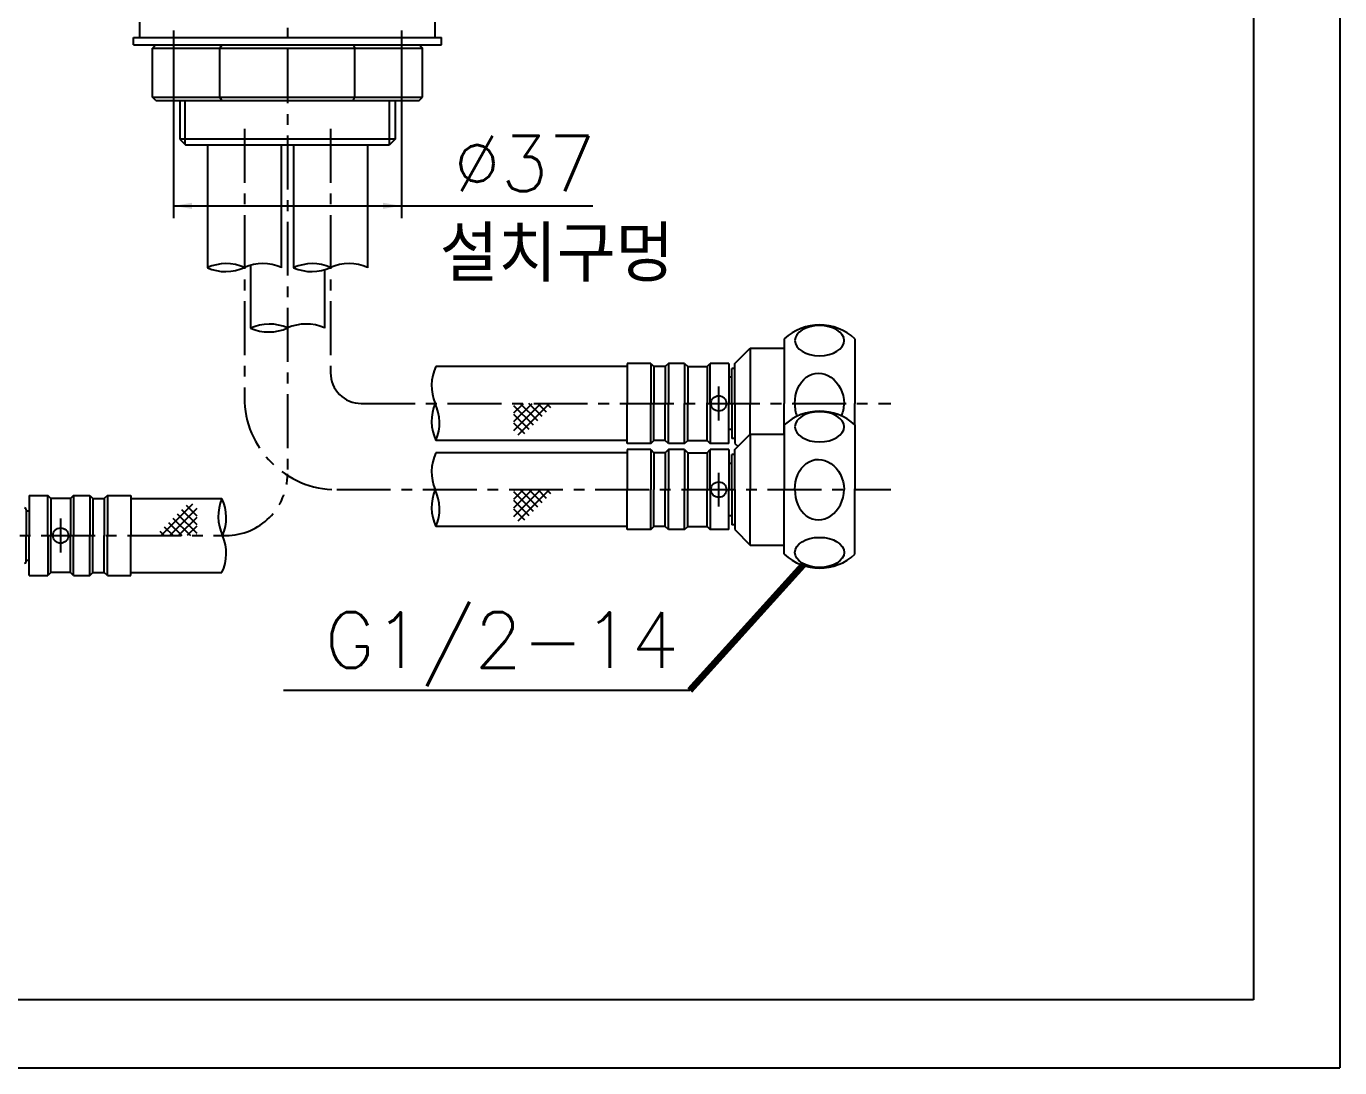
# Model space of a CAD drawing. Extents: x 8952 to 9546, y 9173 to 10013.
# Drawn here: x 9332.4 to 9545.8, y 9173.4 to 9342.6 of the extents above; entities that cross this region are included whole.
import ezdxf
from ezdxf.enums import TextEntityAlignment as Align

# ---------------------------------------------------------------- set-up
doc = ezdxf.new("R2010")
doc.units = 0
doc.header["$LTSCALE"] = 7
doc.header["$MEASUREMENT"] = 0
doc.linetypes.add('CENTER', pattern=[2, 1.25, -0.25, 0.25, -0.25])
doc.layers.get('0').update_dxf_attribs({"color": 2, "linetype": 'CONTINUOUS'})
for name, color, linetype in [('CL', 1, 'CENTER'), ('D', 2, 'CONTINUOUS'), ('DWG', 7, 'CONTINUOUS')]:
    doc.layers.add(name, color=color, linetype=linetype)
doc.styles.add('GHS', font='ROMANS', dxfattribs={"bigfont": 'GHS'})
doc.dimstyles.new('STANDARD$7', dxfattribs={"dimtxt": 3.5, "dimasz": 3, "dimexe": 1, "dimexo": 0.0625, "dimgap": 1, "dimtad": 1, "dimdec": 4, "dimzin": 0, "dimdsep": 46, "dimtxsty": 'GHS', "dimcen": 1, "dimclrt": 2, "dimadec": 0, "dimazin": 0, "dimtfac": 1, "dimtdec": 4, "dimtofl": 0, "dimtmove": 0, "dimatfit": 3, "dimfxl": 0, "dimtolj": 1, "dimtzin": 0, "dimarcsym": 0})

msp = doc.modelspace()

# ---------------------------------------------------------------- linework, layer by layer
for p in [(9545.79, 9593.39), (8951.79, 9173.39)]:
    msp.add_line(p, (9545.79, 9173.39))
at = {"color": 4}
for p, q in [((9531.79, 9559.39), (9531.79, 9184.39)), ((9531.79, 9184.39), (8982.79, 9184.39))]:
    msp.add_line(p, q, dxfattribs=at)
at = {"color": 7, "linetype": 'Continuous'}
for p, q in [((9350.83, 9340.74), (9350.83, 9343.24)), ((9398.83, 9340.74), (9398.83, 9343.24)), ((9349.83, 9340.74), (9399.83, 9340.74)), ((9349.83, 9339.54), (9349.83, 9340.74)), ((9399.83, 9339.54), (9399.83, 9340.74)), ((9349.83, 9339.54), (9399.83, 9339.54)), ((9353.47, 9339.54), (9352.9, 9339.04)), ((9352.9, 9339.04), (9396.77, 9339.04)), ((9352.9, 9331.04), (9352.9, 9339.04)), ((9364.15, 9339.54), (9363.86, 9339.04)), ((9363.86, 9331.04), (9363.86, 9339.04)), ((9385.52, 9339.54), (9385.8, 9339.04)), ((9385.8, 9331.04), (9385.8, 9339.04)), ((9396.2, 9339.54), (9396.77, 9339.04)), ((9396.77, 9331.04), (9396.77, 9339.04)), ((9352.9, 9331.04), (9396.77, 9331.04)), ((9353.47, 9330.54), (9352.9, 9331.04)), ((9353.47, 9330.54), (9396.2, 9330.54)), ((9357.33, 9330.54), (9357.33, 9324.24)), ((9364.15, 9330.54), (9363.86, 9331.04)), ((9385.52, 9330.54), (9385.8, 9331.04)), ((9392.33, 9330.54), (9392.33, 9324.24)), ((9396.2, 9330.54), (9396.77, 9331.04)), ((9392.33, 9324.24), (9357.33, 9324.24)), ((9357.33, 9324.24), (9358.33, 9323.24)), ((9391.33, 9323.24), (9358.33, 9323.24)), ((9392.33, 9324.24), (9391.33, 9323.24))]:
    msp.add_line(p, q, dxfattribs=at)
at = {"color": 2}
for p, q in [((9411.62, 9276.93), (9415.99, 9281.3)), ((9411.62, 9279.76), (9413.16, 9281.3)), ((9411.62, 9281.17), (9411.75, 9281.3)), ((9411.62, 9278.35), (9414.58, 9281.3)), ((9414.79, 9277.76), (9411.62, 9280.92)), ((9412.33, 9276.22), (9417.41, 9281.3)), ((9415.49, 9278.46), (9412.66, 9281.3)), ((9416.2, 9279.17), (9414.07, 9281.3)), ((9416.91, 9279.88), (9415.48, 9281.3)), ((9417.62, 9280.59), (9416.9, 9281.3)), ((9414.08, 9277.05), (9411.62, 9279.51)), ((9413.37, 9276.34), (9411.62, 9278.1)), ((9411.62, 9262.93), (9415.99, 9267.3)), ((9411.62, 9265.76), (9413.16, 9267.3)), ((9411.62, 9267.17), (9411.75, 9267.3)), ((9411.62, 9264.35), (9414.58, 9267.3)), ((9414.79, 9263.76), (9411.62, 9266.92)), ((9412.33, 9262.22), (9417.41, 9267.3)), ((9415.49, 9264.46), (9412.66, 9267.3)), ((9416.2, 9265.17), (9414.07, 9267.3)), ((9416.91, 9265.88), (9415.48, 9267.3)), ((9417.62, 9266.59), (9416.9, 9267.3)), ((9359.39, 9264.92), (9354.32, 9259.84)), ((9360.1, 9264.21), (9355.73, 9259.84)), ((9357.64, 9264.09), (9360.1, 9261.63)), ((9358.35, 9264.8), (9360.1, 9263.04)), ((9414.08, 9263.05), (9411.62, 9265.51)), ((9413.37, 9262.34), (9411.62, 9264.1)), ((9355.52, 9261.97), (9357.65, 9259.84)), ((9356.23, 9262.68), (9359.06, 9259.84)), ((9356.93, 9263.38), (9360.1, 9260.22)), ((9360.1, 9262.79), (9357.14, 9259.84)), ((9360.1, 9261.38), (9358.56, 9259.84)), ((9354.11, 9260.55), (9354.82, 9259.84)), ((9354.81, 9261.26), (9356.24, 9259.84)), ((9360.1, 9259.97), (9359.97, 9259.84))]:
    msp.add_line(p, q, dxfattribs=at)
at = {"color": 2, "linetype": 'Continuous'}
for centre, radius, start, end in [((9370.86, 9296.53), 7.48, 66.5742, 113.8437), ((9384.86, 9296.53), 7.48, 66.5742, 113.8437), ((9364.86, 9296.64), 7.37, 66.1725, 114.2454), ((9364.81, 9310.09), 7.37, 246.1725, 294.2454), ((9378.86, 9296.64), 7.37, 66.1725, 114.2454), ((9378.81, 9310.09), 7.37, 246.1725, 294.2454), ((9371.86, 9286.82), 7.37, 66.1725, 114.2454), ((9371.81, 9300.28), 7.37, 246.1725, 294.2454), ((9377.86, 9286.72), 7.48, 66.5742, 113.8437), ((9405.62, 9284.16), 7.37, 154.7924, 202.8559), ((9405.62, 9278.44), 7.37, 157.1441, 205.2076), ((9392.16, 9278.16), 7.37, 337.1441, 25.2076), ((9405.62, 9270.16), 7.37, 154.7924, 202.8559), ((9370.96, 9262.98), 7.37, 157.1441, 205.2076), ((9357.51, 9262.7), 7.37, 337.1441, 25.2076), ((9405.62, 9264.44), 7.37, 157.1441, 205.2076), ((9392.16, 9264.16), 7.37, 337.1441, 25.2076), ((9357.51, 9256.98), 7.37, 334.7924, 22.8559)]:
    msp.add_arc(centre, radius, start, end, dxfattribs=at)
at = {"layer": 'CL'}
for p, q in [((9374.83, 9450.81), (9374.83, 9269.84)), ((9367.83, 9325.91), (9367.83, 9282.3)), ((9381.83, 9325.91), (9381.83, 9286.3)), ((9444.89, 9278.55), (9444.89, 9284.05)), ((9386.83, 9281.3), (9472.85, 9281.3)), ((9444.89, 9264.55), (9444.89, 9270.05)), ((9382.83, 9267.3), (9472.85, 9267.3)), ((9337.98, 9262.59), (9337.98, 9257.09)), ((9264.83, 9259.84), (9364.83, 9259.84))]:
    msp.add_line(p, q, dxfattribs=at)
for centre, radius, start, end in [((9386.83, 9286.3), 5, 180, 270), ((9382.83, 9282.3), 15, 180, 270), ((9364.83, 9269.84), 10, 270, 0)]:
    msp.add_arc(centre, radius, start, end, dxfattribs=at)
at = {"layer": 'D'}
for p, q in [((9356.33, 9341.91), (9356.33, 9311.4)), ((9393.33, 9341.91), (9393.33, 9311.4)), ((9358.23, 9323.34), (9358.23, 9330.54)), ((9391.43, 9323.34), (9391.43, 9330.54)), ((9356.24, 9313.4), (9424.43, 9313.4)), ((9440.18, 9234.67), (9374.2, 9234.67))]:
    msp.add_line(p, q, dxfattribs=at)
for points in [[(9359.33, 9313.9), (9359.33, 9312.9), (9356.33, 9313.4)], [(9390.33, 9313.9), (9390.33, 9312.9), (9393.33, 9313.4)]]:
    msp.add_solid(points, dxfattribs=at)
at = {"layer": 'DWG'}
for p, q in [((9361.83, 9323.24), (9361.83, 9303.35)), ((9373.83, 9323.24), (9373.83, 9303.35)), ((9375.83, 9323.24), (9375.83, 9303.35)), ((9387.83, 9323.24), (9387.83, 9303.35)), ((9387.83, 9323.24), (9387.83, 9303.35)), ((9368.83, 9303.73), (9368.83, 9293.54)), ((9380.83, 9303.01), (9380.83, 9293.54)), ((9380.83, 9303.01), (9380.83, 9293.54)), ((9455.53, 9291.8), (9455.53, 9281.3)), ((9467.03, 9291.8), (9467.03, 9281.3)), ((9447.53, 9287.8), (9450.03, 9290.3)), ((9450.03, 9290.3), (9455.53, 9290.3)), ((9450.03, 9290.3), (9450.03, 9281.3)), ((9430.03, 9287.3), (9398.95, 9287.3)), ((9433.86, 9287.8), (9430.03, 9287.8)), ((9430.03, 9287.8), (9430.03, 9281.3)), ((9433.86, 9287.8), (9434.36, 9287.3)), ((9433.86, 9287.8), (9433.86, 9281.3)), ((9436.21, 9287.3), (9434.36, 9287.3)), ((9434.36, 9287.3), (9434.36, 9281.3)), ((9436.71, 9287.8), (9436.21, 9287.3)), ((9436.21, 9287.3), (9436.21, 9281.3)), ((9439.36, 9287.8), (9436.71, 9287.8)), ((9436.71, 9287.8), (9436.71, 9281.3)), ((9439.36, 9287.8), (9439.86, 9287.3)), ((9439.36, 9287.8), (9439.36, 9281.3)), ((9439.86, 9287.3), (9443.03, 9287.3)), ((9439.86, 9287.3), (9439.86, 9281.3)), ((9443.03, 9287.3), (9443.53, 9287.8)), ((9443.03, 9287.3), (9443.03, 9281.3)), ((9446.53, 9287.8), (9443.53, 9287.8)), ((9443.53, 9281.3), (9443.53, 9287.8)), ((9446.53, 9287.8), (9446.53, 9281.3)), ((9447.03, 9281.3), (9447.03, 9287)), ((9447.53, 9287), (9447.03, 9287)), ((9447.03, 9285.55), (9447.03, 9287)), ((9447.53, 9281.3), (9447.53, 9287.8)), ((9447.53, 9281.3), (9447.53, 9287.8)), ((9447.03, 9285.55), (9446.53, 9285.55)), ((9430.03, 9274.8), (9430.03, 9281.3)), ((9433.86, 9274.8), (9433.86, 9281.3)), ((9434.36, 9275.3), (9434.36, 9281.3)), ((9436.21, 9275.3), (9436.21, 9281.3)), ((9436.71, 9274.8), (9436.71, 9281.3)), ((9439.36, 9274.8), (9439.36, 9281.3)), ((9439.86, 9275.3), (9439.86, 9281.3)), ((9443.03, 9275.3), (9443.03, 9281.3)), ((9443.53, 9281.3), (9443.53, 9274.8)), ((9446.53, 9274.8), (9446.53, 9281.3)), ((9447.03, 9281.3), (9447.03, 9275.6)), ((9447.53, 9281.3), (9447.53, 9274.8)), ((9447.53, 9281.3), (9447.53, 9274.8)), ((9450.03, 9276.3), (9450.03, 9281.3)), ((9455.53, 9276.3), (9455.53, 9281.3)), ((9467.03, 9277.8), (9467.03, 9281.3)), ((9447.03, 9277.05), (9446.53, 9277.05)), ((9447.03, 9277.05), (9447.03, 9275.6)), ((9447.53, 9273.8), (9450.03, 9276.3)), ((9450.03, 9276.3), (9450.03, 9267.3)), ((9450.03, 9276.3), (9455.53, 9276.3)), ((9455.53, 9277.8), (9455.53, 9267.3)), ((9467.03, 9277.8), (9467.03, 9267.3)), ((9430.03, 9275.3), (9398.95, 9275.3)), ((9433.86, 9274.8), (9430.03, 9274.8)), ((9433.86, 9274.8), (9434.36, 9275.3)), ((9436.21, 9275.3), (9434.36, 9275.3)), ((9436.71, 9274.8), (9436.21, 9275.3)), ((9439.36, 9274.8), (9436.71, 9274.8)), ((9439.36, 9274.8), (9439.86, 9275.3)), ((9439.86, 9275.3), (9443.03, 9275.3)), ((9443.03, 9275.3), (9443.53, 9274.8)), ((9446.53, 9274.8), (9443.53, 9274.8)), ((9447.53, 9275.6), (9447.03, 9275.6)), ((9447.53, 9274.8), (9448.03, 9274.3)), ((9430.03, 9273.3), (9398.95, 9273.3)), ((9433.86, 9273.8), (9430.03, 9273.8)), ((9430.03, 9273.8), (9430.03, 9267.3)), ((9433.86, 9273.8), (9434.36, 9273.3)), ((9433.86, 9273.8), (9433.86, 9267.3)), ((9436.21, 9273.3), (9434.36, 9273.3)), ((9434.36, 9273.3), (9434.36, 9267.3)), ((9436.71, 9273.8), (9436.21, 9273.3)), ((9436.21, 9273.3), (9436.21, 9267.3)), ((9439.36, 9273.8), (9436.71, 9273.8)), ((9436.71, 9273.8), (9436.71, 9267.3)), ((9439.36, 9273.8), (9439.86, 9273.3)), ((9439.36, 9273.8), (9439.36, 9267.3)), ((9439.86, 9273.3), (9443.03, 9273.3)), ((9439.86, 9273.3), (9439.86, 9267.3)), ((9443.03, 9273.3), (9443.53, 9273.8)), ((9443.03, 9273.3), (9443.03, 9267.3)), ((9446.53, 9273.8), (9443.53, 9273.8)), ((9443.53, 9267.3), (9443.53, 9273.8)), ((9446.53, 9273.8), (9446.53, 9267.3)), ((9447.03, 9267.3), (9447.03, 9273)), ((9447.53, 9273), (9447.03, 9273)), ((9447.03, 9271.55), (9447.03, 9273)), ((9447.53, 9267.3), (9447.53, 9273.8)), ((9447.53, 9267.3), (9447.53, 9273.8)), ((9447.03, 9271.55), (9446.53, 9271.55)), ((9332.89, 9266.34), (9332.89, 9259.84)), ((9332.89, 9266.34), (9335.89, 9266.34)), ((9335.89, 9259.84), (9335.89, 9266.34)), ((9336.39, 9265.84), (9335.89, 9266.34)), ((9336.39, 9265.84), (9336.39, 9259.84)), ((9339.57, 9265.84), (9336.39, 9265.84)), ((9340.07, 9266.34), (9339.57, 9265.84)), ((9339.57, 9265.84), (9339.57, 9259.84)), ((9340.07, 9266.34), (9342.72, 9266.34)), ((9340.07, 9266.34), (9340.07, 9259.84)), ((9342.72, 9266.34), (9342.72, 9259.84)), ((9342.72, 9266.34), (9343.22, 9265.84)), ((9343.22, 9265.84), (9343.22, 9259.84)), ((9343.22, 9265.84), (9345.07, 9265.84)), ((9345.57, 9266.34), (9345.07, 9265.84)), ((9345.07, 9265.84), (9345.07, 9259.84)), ((9345.57, 9266.34), (9345.57, 9259.84)), ((9345.57, 9266.34), (9349.39, 9266.34)), ((9349.39, 9266.34), (9349.39, 9259.84)), ((9349.39, 9265.84), (9364.17, 9265.84)), ((9430.03, 9260.8), (9430.03, 9267.3)), ((9433.86, 9260.8), (9433.86, 9267.3)), ((9434.36, 9261.3), (9434.36, 9267.3)), ((9436.21, 9261.3), (9436.21, 9267.3)), ((9436.71, 9260.8), (9436.71, 9267.3)), ((9439.36, 9260.8), (9439.36, 9267.3)), ((9439.86, 9261.3), (9439.86, 9267.3)), ((9443.03, 9261.3), (9443.03, 9267.3)), ((9443.53, 9267.3), (9443.53, 9260.8)), ((9446.53, 9260.8), (9446.53, 9267.3)), ((9447.03, 9267.3), (9447.03, 9261.6)), ((9447.53, 9267.3), (9447.53, 9260.8)), ((9447.53, 9267.3), (9447.53, 9260.8)), ((9450.03, 9258.3), (9450.03, 9267.3)), ((9455.53, 9256.8), (9455.53, 9267.3)), ((9467.03, 9256.8), (9467.03, 9267.3)), ((9332.39, 9264.04), (9332.39, 9259.84)), ((9332.39, 9263.84), (9332.89, 9263.84)), ((9447.03, 9263.05), (9446.53, 9263.05)), ((9447.03, 9263.05), (9447.03, 9261.6)), ((9447.53, 9261.6), (9447.03, 9261.6)), ((9332.39, 9255.64), (9332.39, 9259.84)), ((9332.89, 9253.34), (9332.89, 9259.84)), ((9335.89, 9259.84), (9335.89, 9253.34)), ((9336.39, 9253.84), (9336.39, 9259.84)), ((9339.57, 9253.84), (9339.57, 9259.84)), ((9340.07, 9253.34), (9340.07, 9259.84)), ((9342.72, 9253.34), (9342.72, 9259.84)), ((9343.22, 9253.84), (9343.22, 9259.84)), ((9345.07, 9253.84), (9345.07, 9259.84)), ((9345.57, 9253.34), (9345.57, 9259.84)), ((9349.39, 9253.34), (9349.39, 9259.84)), ((9430.03, 9261.3), (9398.95, 9261.3)), ((9433.86, 9260.8), (9430.03, 9260.8)), ((9433.86, 9260.8), (9434.36, 9261.3)), ((9436.21, 9261.3), (9434.36, 9261.3)), ((9436.71, 9260.8), (9436.21, 9261.3)), ((9439.36, 9260.8), (9436.71, 9260.8)), ((9439.36, 9260.8), (9439.86, 9261.3)), ((9439.86, 9261.3), (9443.03, 9261.3)), ((9443.03, 9261.3), (9443.53, 9260.8)), ((9446.53, 9260.8), (9443.53, 9260.8)), ((9447.53, 9260.8), (9450.03, 9258.3)), ((9450.03, 9258.3), (9455.53, 9258.3)), ((9332.39, 9255.84), (9332.89, 9255.84)), ((9332.89, 9253.34), (9335.89, 9253.34)), ((9336.39, 9253.84), (9335.89, 9253.34)), ((9339.57, 9253.84), (9336.39, 9253.84)), ((9340.07, 9253.34), (9339.57, 9253.84)), ((9340.07, 9253.34), (9342.72, 9253.34)), ((9342.72, 9253.34), (9343.22, 9253.84)), ((9343.22, 9253.84), (9345.07, 9253.84)), ((9345.57, 9253.34), (9345.07, 9253.84)), ((9345.57, 9253.34), (9349.39, 9253.34)), ((9349.39, 9253.84), (9364.17, 9253.84))]:
    msp.add_line(p, q, dxfattribs=at)
at = {"layer": 'DWG', "color": 4}
msp.add_line((9455.53, 9277.1), (9455.53, 9275.6), dxfattribs=at)
at = {"layer": 'DWG'}
for centre in [(9444.89, 9281.3), (9444.89, 9267.3), (9337.98, 9259.84)]:
    msp.add_circle(centre, 1.25, dxfattribs=at)
for centre, radius, start, end in [((9461.28, 9285.58), 8.47, 47.2588, 132.7412), ((9461.28, 9271.58), 8.47, 47.2588, 132.7412), ((9332.09, 9264.04), 0.3, 0, 90), ((9332.09, 9255.64), 0.3, 270, 0), ((9461.28, 9263.02), 8.47, 227.2588, 312.7412)]:
    msp.add_arc(centre, radius, start, end, dxfattribs=at)
at = {"layer": 'DWG', "extrusion": (0, 0, -1)}
for centre in [(9461.28, 9291.51), (9461.28, 9277.51)]:
    msp.add_ellipse(centre, major_axis=(-4, 0), ratio=0.612372, dxfattribs=at)
for centre in [(9461.28, 9281.3), (9461.28, 9267.3)]:
    msp.add_ellipse(centre, major_axis=(-0.52, 4.89), ratio=0.812554, start_param=-1.483985, end_param=1.657608, dxfattribs=at)
at = {"layer": 'DWG'}
for centre, start_param, end_param in [((9461.28, 9281.3), -1.483985, -1.042205), ((9461.28, 9281.3), 1.229314, 1.657608), ((9461.28, 9267.3), -1.483985, 1.657608)]:
    msp.add_ellipse(centre, major_axis=(-0.52, -4.89), ratio=0.812554, start_param=start_param, end_param=end_param, dxfattribs=at)
msp.add_ellipse((9461.28, 9257.1), major_axis=(-4, 0), ratio=0.612372, dxfattribs=at)

# ---------------------------------------------------------------- texts
at = {"layer": 'DWG', "style": 'GHS'}
for s, p in [('%%C37', (9401.77, 9315.79)), ('설치구멍', (9399.57, 9301.08))]:
    msp.add_text(s, height=9, dxfattribs=at).set_placement(p)
msp.add_text('G1/2-14', height=9, dxfattribs=at).set_placement((9438.37, 9238.37), align=Align.RIGHT)

# ---------------------------------------------------------------- leaders
at = {"layer": 'D'}
msp.add_leader([(9458.58, 9254.99), (9440.18, 9234.67)], dimstyle='STANDARD$7', override={"dimexe": 2, "dimexo": 1, "dimtad": 0, "dimcen": 0, "dimclrd": 256, "dimclre": 256, "dimclrt": 256, "dimadec": 4, "dimtfac": 0.5, "dimtix": 1, "dimtofl": 1, "dimtmove": 2, "dimlwd": 65535, "dimlwe": 65535}, dxfattribs=at)

doc.saveas('drawing.dxf')
